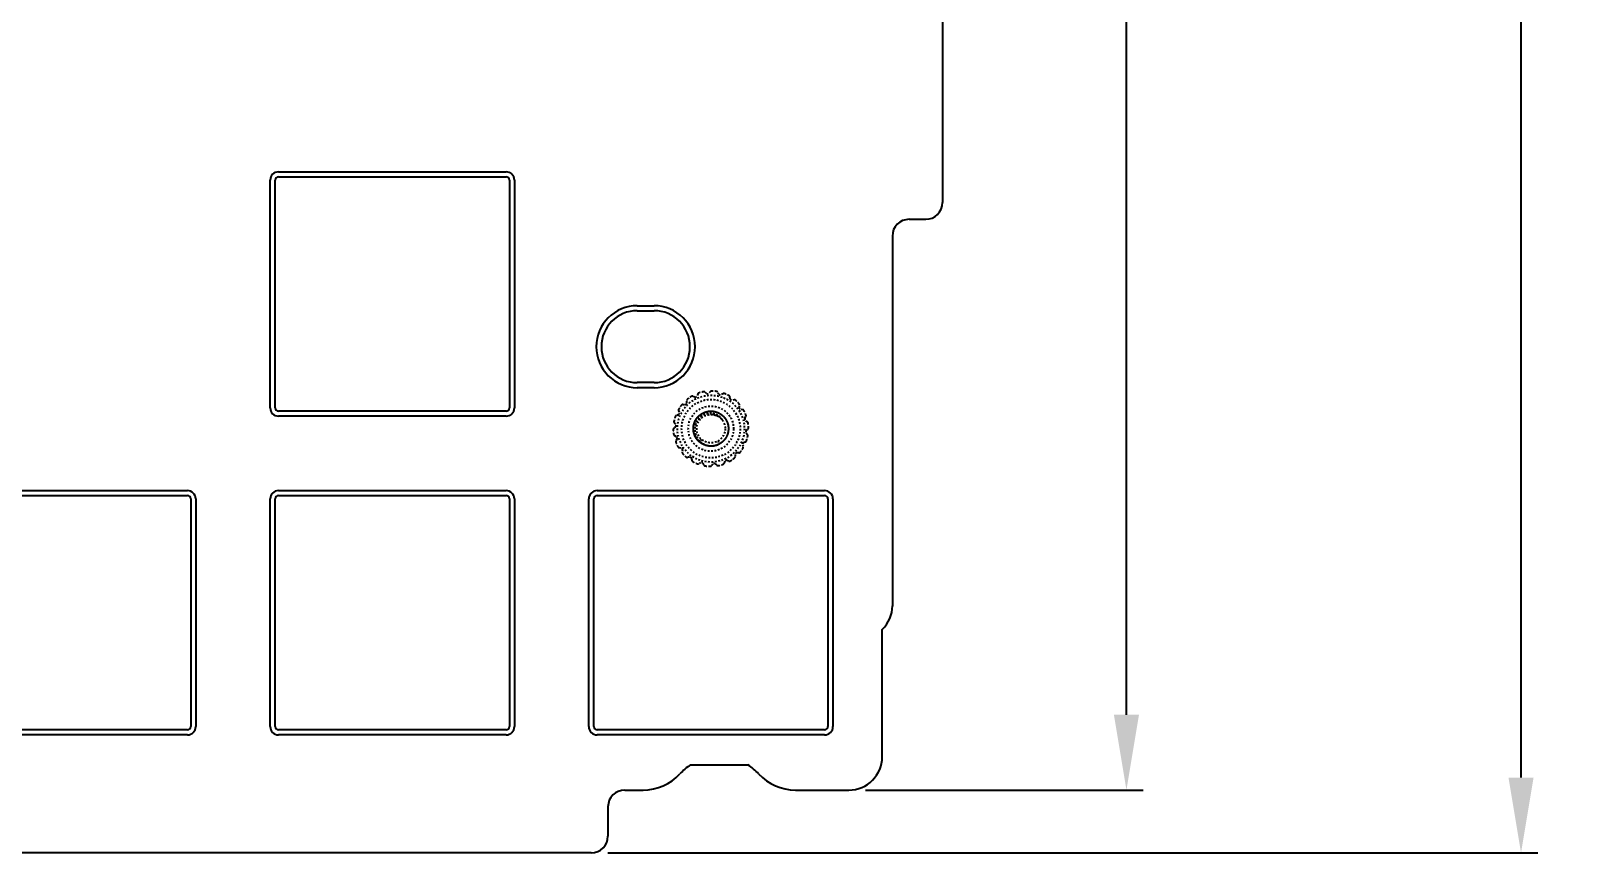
# Model space of a CAD drawing. Header units: inches. Extents: x 1416 to 2607, y 166 to 435.
# Drawn here: x 2504 to 2597.1, y 253.1 to 302.2 of the extents above; entities that cross this region are included whole.
import ezdxf

# ---------------------------------------------------------------- set-up
doc = ezdxf.new("R2010")
doc.units = ezdxf.units.IN
doc.header["$LTSCALE"] = 0.909449
doc.header["$MEASUREMENT"] = 0
doc.header["$PDMODE"] = 3
doc.header["$PDSIZE"] = 0.3125
doc.linetypes.add('HIDDEN', pattern=[0.2, 0.1, -0.1])
doc.linetypes.add('PHANTOM', pattern=[0.8, 0.45, -0.05, 0.1, -0.05, 0.1, -0.05])
doc.layers.get('0').update_dxf_attribs({"linetype": 'CONTINUOUS'})
doc.layers.get('Defpoints').update_dxf_attribs({"linetype": 'CONTINUOUS'})
doc.layers.add('DEFAULT_2', color=8, linetype='HIDDEN')
doc.layers.add('DEFAULT_3', color=7, linetype='PHANTOM')
doc.styles.get("Standard").update_dxf_attribs({"font": 'txt', "width": 0.8})
doc.dimstyles.get("Standard").update_dxf_attribs({"dimtxt": 6, "dimasz": 4.5, "dimexe": 1, "dimexo": 1, "dimgap": 0.09, "dimtad": 0, "dimzin": 1, "dimdsep": 46, "dimtxsty": 'STANDARD', "dimcen": 0.09, "dimclrd": 5, "dimclre": 5, "dimclrt": 1, "dimadec": 0, "dimazin": 0, "dimtp": 0.01, "dimtm": 0.01, "dimtfac": 1, "dimtofl": 0, "dimtmove": 0, "dimatfit": 3, "dimfxl": 1, "dimtolj": 1, "dimtzin": 4, "dimarcsym": 0})

# ---------------------------------------------------------------- blocks, each defined once
blk = doc.blocks.new('*D3')
at = {"layer": 'DEFAULT_3', "color": 3, "linetype": 'ByBlock', "lineweight": -2}
for p, q in [((2553.932, 384.924), (2570.529, 384.924)), ((2569.529, 380.424), (2569.529, 331.769)), ((2569.529, 261.333), (2569.529, 309.989)), ((2553.932, 256.833), (2570.529, 256.833))]:
    blk.add_line(p, q, dxfattribs=at)
at = {"layer": 'DEFAULT_3', "color": 3, "linetype": 'ByBlock'}
for points in [[(2568.779, 380.424), (2570.279, 380.424), (2569.529, 384.924)], [(2568.779, 261.333), (2570.279, 261.333), (2569.529, 256.833)]]:
    blk.add_solid(points, dxfattribs=at)
at = {"layer": 'Defpoints', "color": 0, "linetype": 'ByBlock'}
for p in [(2552.932, 384.924), (2569.529, 384.924), (2552.932, 256.833)]:
    blk.add_point(p, dxfattribs=at)
at = {"layer": 'DEFAULT_3', "color": 3, "linetype": 'ByBlock', "insert": (2569.529, 320.879), "char_height": 6, "attachment_point": 5, "rotation": 90}
blk.add_mtext('\\A1;128.09', dxfattribs=at)
blk = doc.blocks.new('*D4')
at = {"layer": 'DEFAULT_3', "color": 3, "linetype": 'ByBlock', "lineweight": -2}
for p, q in [((2538.532, 391.075), (2594.12, 391.075)), ((2593.12, 386.575), (2593.12, 332.567)), ((2593.12, 257.579), (2593.12, 311.587)), ((2538.532, 253.079), (2594.12, 253.079))]:
    blk.add_line(p, q, dxfattribs=at)
at = {"layer": 'DEFAULT_3', "color": 3, "linetype": 'ByBlock'}
for points in [[(2592.37, 386.575), (2593.87, 386.575), (2593.12, 391.075)], [(2592.37, 257.579), (2593.87, 257.579), (2593.12, 253.079)]]:
    blk.add_solid(points, dxfattribs=at)
at = {"layer": 'Defpoints', "color": 0, "linetype": 'ByBlock'}
for p in [(2537.532, 391.075), (2593.12, 391.075), (2537.532, 253.079)]:
    blk.add_point(p, dxfattribs=at)
at = {"layer": 'DEFAULT_3', "color": 3, "linetype": 'ByBlock', "insert": (2593.12, 322.077), "char_height": 6, "attachment_point": 5, "rotation": 90}
blk.add_mtext('\\A1;138.00', dxfattribs=at)

msp = doc.modelspace()

# ---------------------------------------------------------------- linework, layer by layer
at = {"color": 7, "linetype": 'Continuous'}
for p, q in [((2558.532, 353.945), (2558.532, 291.945)), ((2518.334, 279.683), (2518.334, 293.283)), ((2518.634, 279.683), (2518.634, 293.283)), ((2518.834, 293.783), (2532.434, 293.783)), ((2518.834, 293.483), (2532.434, 293.483)), ((2532.634, 293.283), (2532.634, 279.683)), ((2532.934, 293.283), (2532.934, 279.683)), ((2556.532, 290.945), (2557.532, 290.945)), ((2555.532, 289.945), (2555.532, 267.832)), ((2540.284, 285.783), (2541.284, 285.783)), ((2540.284, 285.483), (2541.284, 285.483)), ((2541.284, 281.183), (2540.284, 281.183)), ((2541.284, 280.883), (2540.284, 280.883)), ((2532.434, 279.483), (2518.834, 279.483)), ((2532.434, 279.183), (2518.834, 279.183)), ((2499.784, 274.733), (2513.384, 274.733)), ((2499.784, 274.433), (2513.384, 274.433)), ((2518.834, 274.733), (2532.434, 274.733)), ((2518.834, 274.433), (2532.434, 274.433)), ((2537.884, 274.733), (2551.484, 274.733)), ((2537.884, 274.433), (2551.484, 274.433)), ((2513.584, 274.233), (2513.584, 260.633)), ((2513.884, 274.233), (2513.884, 260.633)), ((2518.334, 260.633), (2518.334, 274.233)), ((2518.634, 260.633), (2518.634, 274.233)), ((2532.634, 274.233), (2532.634, 260.633)), ((2532.934, 274.233), (2532.934, 260.633)), ((2537.384, 260.633), (2537.384, 274.233)), ((2537.684, 260.633), (2537.684, 274.233)), ((2551.684, 274.233), (2551.684, 260.633)), ((2551.984, 274.233), (2551.984, 260.633)), ((2554.932, 258.833), (2554.932, 266.424)), ((2513.384, 260.433), (2499.784, 260.433)), ((2513.384, 260.133), (2499.784, 260.133)), ((2532.434, 260.433), (2518.834, 260.433)), ((2532.434, 260.133), (2518.834, 260.133)), ((2551.484, 260.433), (2537.884, 260.433)), ((2551.484, 260.133), (2537.884, 260.133)), ((2543.471, 258.333), (2546.899, 258.333)), ((2539.532, 256.833), (2540.626, 256.833)), ((2549.743, 256.833), (2552.932, 256.833)), ((2538.532, 255.833), (2538.532, 254.079)), ((2537.532, 253.079), (2475.532, 253.079))]:
    msp.add_line(p, q, dxfattribs=at)
for centre, radius, start, end in [((2518.834, 293.283), 0.5, 90.00009, 179.99991), ((2518.834, 293.283), 0.2, 90.00035, 180), ((2532.434, 293.283), 0.5, 0.00009, 89.99991), ((2532.434, 293.283), 0.2, 0.00035, 90), ((2557.532, 291.945), 1, 270, 0), ((2556.532, 289.945), 1, 90, 180), ((2540.284, 283.333), 2.45, 90, 270), ((2541.284, 283.333), 2.45, 270, 90), ((2540.284, 283.333), 2.15, 90, 270), ((2541.284, 283.333), 2.15, 270, 90), ((2518.834, 279.683), 0.5, 180.00009, 269.99991), ((2518.834, 279.683), 0.2, 180.00035, 270), ((2532.434, 279.683), 0.5, 270.00009, 359.99991), ((2532.434, 279.683), 0.2, 270.00035, 0), ((2513.384, 274.233), 0.5, 0.00009, 89.99991), ((2513.384, 274.233), 0.2, 0.00035, 90), ((2518.834, 274.233), 0.5, 90.00009, 179.99991), ((2518.834, 274.233), 0.2, 90.00035, 180), ((2532.434, 274.233), 0.5, 0.00009, 89.99991), ((2532.434, 274.233), 0.2, 0.00035, 90), ((2537.884, 274.233), 0.5, 90.00009, 179.99991), ((2537.884, 274.233), 0.2, 90.00035, 180), ((2551.484, 274.233), 0.5, 0.00009, 89.99991), ((2551.484, 274.233), 0.2, 0.00035, 90), ((2553.532, 267.852), 2, 314.427, 0), ((2513.384, 260.633), 0.5, 270.00009, 359.99991), ((2513.384, 260.633), 0.2, 270.00035, 0), ((2518.834, 260.633), 0.5, 180.00009, 269.99991), ((2518.834, 260.633), 0.2, 180.00035, 270), ((2532.434, 260.633), 0.5, 270.00009, 359.99991), ((2532.434, 260.633), 0.2, 270.00035, 0), ((2537.884, 260.633), 0.5, 180.00009, 269.99991), ((2537.884, 260.633), 0.2, 180.00035, 270), ((2551.484, 260.633), 0.5, 270.00009, 359.99991), ((2551.484, 260.633), 0.2, 270.00035, 0), ((2552.932, 258.833), 2, 270, 0), ((2540.626, 259.833), 3, 270, 317.32857), ((2545.185, 255.631), 3.2, 122.38435, 137.32857), ((2545.185, 255.631), 3.2, 42.67143, 57.61565), ((2549.743, 259.833), 3, 222.67143, 270), ((2539.532, 255.833), 1, 90, 180), ((2537.532, 254.079), 1, 270, 0)]:
    msp.add_arc(centre, radius, start, end, dxfattribs=at)
at = {"layer": 'DEFAULT_2', "color": 8, "linetype": 'HIDDEN'}
for p, q in [((2543.236, 279.981), (2543.238, 280.111)), ((2543.726, 280.324), (2543.596, 280.369)), ((2543.898, 280.504), (2543.853, 280.383)), ((2544.43, 280.538), (2544.324, 280.625)), ((2544.654, 280.648), (2544.569, 280.55)), ((2545.165, 280.498), (2545.095, 280.616)), ((2545.413, 280.525), (2545.3, 280.461)), ((2545.842, 280.209), (2545.817, 280.344)), ((2546.085, 280.15), (2545.957, 280.129)), ((2542.735, 279.265), (2542.607, 279.217)), ((2542.751, 279.515), (2542.794, 279.392)), ((2543.007, 279.88), (2543.137, 279.882)), ((2544.684, 279.283), (2544.684, 279.481)), ((2546.379, 279.706), (2546.402, 279.841)), ((2546.587, 279.567), (2546.46, 279.591)), ((2546.712, 279.049), (2546.78, 279.169)), ((2542.568, 278.549), (2542.464, 278.459)), ((2542.498, 278.788), (2542.58, 278.688)), ((2546.86, 278.848), (2546.749, 278.914)), ((2546.788, 278.179), (2546.871, 278.079)), ((2546.801, 278.318), (2546.905, 278.408)), ((2542.62, 277.953), (2542.509, 278.019)), ((2542.656, 277.818), (2542.589, 277.698)), ((2542.909, 277.276), (2542.782, 277.3)), ((2544.128, 277.791), (2543.999, 277.642)), ((2545.092, 277.687), (2545.186, 277.514)), ((2546.575, 277.475), (2546.618, 277.352)), ((2546.634, 277.602), (2546.762, 277.65)), ((2542.989, 277.161), (2542.967, 277.026)), ((2543.412, 276.738), (2543.284, 276.717)), ((2543.527, 276.658), (2543.552, 276.523)), ((2544.069, 276.406), (2543.955, 276.342)), ((2544.204, 276.369), (2544.274, 276.251)), ((2544.799, 276.317), (2544.715, 276.219)), ((2544.939, 276.329), (2545.045, 276.242)), ((2545.516, 276.484), (2545.47, 276.363)), ((2545.643, 276.543), (2545.773, 276.498)), ((2546.133, 276.886), (2546.131, 276.756)), ((2546.361, 276.987), (2546.232, 276.985))]:
    msp.add_line(p, q, dxfattribs=at)
for radius in [2, 1.75, 1.35, 0.85]:
    msp.add_circle((2544.684, 278.433), radius, dxfattribs=at)
for centre, radius, start, end in [((2543.136, 279.982), 0.1, 270.68927, 359.31073), ((2543.338, 280.109), 0.1, 128.78772, 179.31073), ((2544.684, 278.433), 2.25, 121.21228, 128.78772), ((2543.57, 280.272), 0.1, 70.68927, 121.21228), ((2543.759, 280.418), 0.1, 250.68927, 339.31073), ((2543.992, 280.469), 0.1, 108.78772, 159.31073), ((2544.684, 278.433), 2.25, 101.21228, 108.78772), ((2544.266, 280.542), 0.1, 50.68927, 101.21228), ((2544.494, 280.615), 0.1, 230.68927, 319.31073), ((2544.73, 280.583), 0.1, 88.78772, 139.31073), ((2544.684, 278.433), 2.25, 81.21228, 88.78772), ((2545.013, 280.558), 0.1, 30.68927, 81.21228), ((2545.251, 280.549), 0.1, 210.68927, 299.31073), ((2545.462, 280.438), 0.1, 68.78772, 119.31073), ((2544.684, 278.433), 2.25, 61.21228, 68.78772), ((2545.72, 280.318), 0.1, 10.68927, 61.21228), ((2545.94, 280.227), 0.1, 190.68927, 279.31073), ((2546.101, 280.051), 0.1, 48.78772, 99.31073), ((2544.684, 278.433), 2.25, 41.21228, 48.78772), ((2544.684, 278.433), 2.25, 161.21228, 168.78772), ((2542.649, 279.126), 0.1, 110.68927, 161.21228), ((2542.7, 279.359), 0.1, 290.68927, 19.31073), ((2542.846, 279.548), 0.1, 148.78772, 199.31073), ((2544.684, 278.433), 2.25, 141.21228, 148.78772), ((2543.009, 279.78), 0.1, 90.68927, 141.21228), ((2546.302, 279.85), 0.1, 350.68927, 41.21228), ((2546.478, 279.689), 0.1, 170.68927, 259.31073), ((2546.569, 279.469), 0.1, 28.78772, 79.31073), ((2544.684, 278.433), 2.25, 21.21228, 28.78772), ((2546.8, 279), 0.1, 150.68927, 239.31073), ((2546.689, 279.211), 0.1, 330.68927, 21.21228), ((2542.535, 278.388), 0.1, 130.68927, 181.21228), ((2544.684, 278.433), 2.25, 181.21228, 188.78772), ((2542.575, 278.852), 0.1, 168.78772, 219.31073), ((2542.503, 278.624), 0.1, 310.68927, 39.31073), ((2544.896, 278.286), 0.825, 53.59463, 58.45579), ((2546.866, 278.243), 0.1, 130.68927, 219.31073), ((2546.809, 278.762), 0.1, 8.78772, 59.31073), ((2546.834, 278.479), 0.1, 310.68927, 1.21228), ((2544.684, 278.433), 2.25, 1.21228, 8.78772), ((2542.56, 278.105), 0.1, 188.78772, 239.31073), ((2542.68, 277.656), 0.1, 150.68927, 201.21228), ((2544.684, 278.433), 2.25, 201.21228, 208.78772), ((2542.569, 277.867), 0.1, 330.68927, 59.31073), ((2542.8, 277.398), 0.1, 208.78772, 259.31073), ((2542.891, 277.178), 0.1, 350.68927, 79.31073), ((2544.684, 278.433), 2.25, 321.21228, 328.78772), ((2546.669, 277.508), 0.1, 110.68927, 199.31073), ((2546.523, 277.319), 0.1, 328.78772, 19.31073), ((2546.72, 277.741), 0.1, 290.68927, 341.21228), ((2544.684, 278.433), 2.25, 341.21228, 348.78772), ((2546.793, 278.015), 0.1, 348.78772, 39.31073), ((2543.067, 277.017), 0.1, 170.68927, 221.21228), ((2544.684, 278.433), 2.25, 221.21228, 228.78772), ((2543.268, 276.816), 0.1, 228.78772, 279.31073), ((2543.428, 276.64), 0.1, 10.68927, 99.31073), ((2543.649, 276.549), 0.1, 190.68927, 241.21228), ((2544.684, 278.433), 2.25, 241.21228, 248.78772), ((2543.907, 276.429), 0.1, 248.78772, 299.31073), ((2544.118, 276.318), 0.1, 30.68927, 119.31073), ((2544.356, 276.309), 0.1, 210.68927, 261.21228), ((2544.875, 276.252), 0.1, 50.68927, 139.31073), ((2544.684, 278.433), 2.25, 281.21228, 288.78772), ((2545.377, 276.398), 0.1, 288.78772, 339.31073), ((2545.61, 276.449), 0.1, 70.68927, 159.31073), ((2545.799, 276.595), 0.1, 250.68927, 301.21228), ((2544.684, 278.433), 2.25, 301.21228, 308.78772), ((2546.031, 276.758), 0.1, 308.78772, 359.31073), ((2546.233, 276.885), 0.1, 90.68927, 179.31073), ((2546.36, 277.087), 0.1, 270.68927, 321.21228), ((2544.684, 278.433), 2.25, 261.21228, 268.78772), ((2544.639, 276.284), 0.1, 268.78772, 319.31073), ((2545.102, 276.325), 0.1, 230.68927, 281.21228)]:
    msp.add_arc(centre, radius, start, end, dxfattribs=at)
for points, knots in [([(2544.684, 279.481), (2544.685, 279.481), (2544.687, 279.481), (2544.689, 279.481), (2544.691, 279.481), (2544.694, 279.481), (2544.698, 279.481), (2544.704, 279.481), (2544.711, 279.481), (2544.72, 279.48), (2544.729, 279.48), (2544.741, 279.479), (2544.756, 279.479), (2544.774, 279.477), (2544.798, 279.475), (2544.828, 279.471), (2544.864, 279.466), (2544.911, 279.457), (2544.97, 279.442), (2545.038, 279.42), (2545.105, 279.393), (2545.17, 279.362), (2545.254, 279.315), (2545.352, 279.245), (2545.458, 279.145), (2545.548, 279.032), (2545.646, 278.867), (2545.726, 278.637), (2545.741, 278.346), (2545.678, 278.062), (2545.539, 277.806), (2545.336, 277.596), (2545.084, 277.451), (2544.801, 277.379), (2544.51, 277.387), (2544.278, 277.46), (2544.11, 277.553), (2543.957, 277.67), (2543.828, 277.817), (2543.734, 277.985), (2543.682, 278.119), (2543.648, 278.26), (2543.634, 278.404), (2543.64, 278.549), (2543.666, 278.691), (2543.711, 278.828), (2543.774, 278.958), (2543.855, 279.079), (2543.951, 279.186), (2544.062, 279.28), (2544.184, 279.357), (2544.315, 279.418), (2544.5, 279.472), (2544.694, 279.488), (2544.885, 279.465), (2545.071, 279.415), (2545.245, 279.327), (2545.396, 279.207), (2545.528, 279.067), (2545.655, 278.86), (2545.735, 278.58), (2545.735, 278.289), (2545.657, 278.008), (2545.503, 277.76), (2545.29, 277.562), (2545.029, 277.431), (2544.744, 277.374), (2544.453, 277.399), (2544.18, 277.5), (2543.946, 277.673), (2543.796, 277.864), (2543.711, 278.037), (2543.651, 278.22), (2543.629, 278.414), (2543.648, 278.606), (2543.693, 278.793), (2543.775, 278.969), (2543.891, 279.123), (2543.994, 279.225), (2544.109, 279.313), (2544.235, 279.383), (2544.37, 279.436), (2544.511, 279.47), (2544.655, 279.484), (2544.799, 279.478), (2544.941, 279.453), (2545.079, 279.407), (2545.209, 279.344), (2545.329, 279.263), (2545.437, 279.167), (2545.562, 279.02), (2545.654, 278.849), (2545.71, 278.664), (2545.739, 278.474), (2545.725, 278.231), (2545.632, 277.955), (2545.465, 277.716), (2545.241, 277.53), (2544.974, 277.413), (2544.686, 277.372), (2544.397, 277.413), (2544.13, 277.529), (2543.905, 277.714), (2543.738, 277.953), (2543.644, 278.229), (2543.627, 278.52), (2543.669, 278.71), (2543.703, 278.8)], [0, 0, 0, 0, 0.00012, 0.000241, 0.000363, 0.000486, 0.00073, 0.000975, 0.001464, 0.001954, 0.002443, 0.002932, 0.003911, 0.00489, 0.005869, 0.007826, 0.009783, 0.011741, 0.015655, 0.019569, 0.023483, 0.027398, 0.031312, 0.039136, 0.046959, 0.054783, 0.062607, 0.078218, 0.093829, 0.10944, 0.12505, 0.140662, 0.156272, 0.171883, 0.187493, 0.203105, 0.210928, 0.218752, 0.234364, 0.242188, 0.250012, 0.257836, 0.26566, 0.273483, 0.281307, 0.289131, 0.296955, 0.304779, 0.312603, 0.320427, 0.328251, 0.336075, 0.343898, 0.35951, 0.367334, 0.375158, 0.39077, 0.398593, 0.406417, 0.422029, 0.437639, 0.45325, 0.46886, 0.484472, 0.500082, 0.515693, 0.531304, 0.546914, 0.562526, 0.578136, 0.593747, 0.601571, 0.609395, 0.625007, 0.63283, 0.640654, 0.656266, 0.66409, 0.671914, 0.679738, 0.687562, 0.695385, 0.703209, 0.711033, 0.718857, 0.726681, 0.734505, 0.742329, 0.750153, 0.757977, 0.7658, 0.781412, 0.789236, 0.79706, 0.812671, 0.828281, 0.843893, 0.859503, 0.875114, 0.890725, 0.906336, 0.921947, 0.937557, 0.953168, 0.968779, 0.98439, 1, 1, 1, 1]), ([(2543.703, 278.8), (2543.737, 278.889), (2543.829, 279.061), (2544.032, 279.269), (2544.284, 279.416), (2544.566, 279.487), (2544.858, 279.481), (2545.136, 279.393), (2545.38, 279.235), (2545.571, 279.015), (2545.697, 278.752), (2545.744, 278.464), (2545.719, 278.223), (2545.659, 278.039), (2545.574, 277.867), (2545.455, 277.712), (2545.308, 277.588), (2545.186, 277.51), (2545.054, 277.45), (2544.916, 277.408), (2544.773, 277.386), (2544.628, 277.384), (2544.485, 277.402), (2544.345, 277.439), (2544.211, 277.495), (2544.087, 277.569), (2543.974, 277.659), (2543.874, 277.764), (2543.79, 277.882), (2543.723, 278.01), (2543.674, 278.146), (2543.644, 278.287), (2543.633, 278.432), (2543.646, 278.624), (2543.699, 278.811), (2543.788, 278.982), (2543.9, 279.139), (2544.043, 279.271), (2544.208, 279.37), (2544.386, 279.446), (2544.624, 279.492), (2544.915, 279.469), (2545.188, 279.367), (2545.5, 279.14), (2545.753, 278.706), (2545.739, 278.204), (2545.573, 277.855), (2545.383, 277.635), (2545.139, 277.475), (2544.907, 277.402), (2544.715, 277.383), (2544.523, 277.391), (2544.334, 277.438), (2544.161, 277.522), (2544.001, 277.63), (2543.865, 277.769), (2543.761, 277.931), (2543.701, 278.063), (2543.66, 278.202), (2543.637, 278.345), (2543.635, 278.489), (2543.653, 278.633), (2543.69, 278.773), (2543.746, 278.906), (2543.819, 279.031), (2543.91, 279.144), (2544.015, 279.243), (2544.132, 279.327), (2544.26, 279.395), (2544.396, 279.444), (2544.538, 279.474), (2544.682, 279.484), (2544.826, 279.475), (2545.015, 279.436), (2545.238, 279.338), (2545.464, 279.154), (2545.63, 278.915), (2545.726, 278.639), (2545.741, 278.348), (2545.679, 278.064), (2545.54, 277.808), (2545.338, 277.598), (2545.086, 277.452), (2544.804, 277.379), (2544.512, 277.387), (2544.234, 277.473), (2544.071, 277.579), (2543.999, 277.642)], [0, 0, 0, 0, 0.015621, 0.031242, 0.046862, 0.062483, 0.078103, 0.093724, 0.109344, 0.124965, 0.140586, 0.156207, 0.171828, 0.179656, 0.187485, 0.203107, 0.210935, 0.218764, 0.226593, 0.234422, 0.242251, 0.25008, 0.257909, 0.265738, 0.273566, 0.281395, 0.289224, 0.297053, 0.304882, 0.312711, 0.32054, 0.328369, 0.336198, 0.344027, 0.359649, 0.367478, 0.375306, 0.390928, 0.398756, 0.406585, 0.422206, 0.437826, 0.453447, 0.469068, 0.500019, 0.530969, 0.54659, 0.562211, 0.577831, 0.593452, 0.60128, 0.609109, 0.62473, 0.632559, 0.640388, 0.65601, 0.663839, 0.671669, 0.679498, 0.687327, 0.695156, 0.702985, 0.710814, 0.718643, 0.726472, 0.7343, 0.742129, 0.749958, 0.757787, 0.765615, 0.773444, 0.781273, 0.789102, 0.796931, 0.812553, 0.828172, 0.843793, 0.859414, 0.875036, 0.890657, 0.906277, 0.921898, 0.937518, 0.953138, 0.968758, 0.984379, 1, 1, 1, 1]), ([(2543.999, 277.642), (2543.998, 277.643), (2543.995, 277.645), (2543.992, 277.648), (2543.988, 277.651), (2543.984, 277.655), (2543.978, 277.66), (2543.972, 277.666), (2543.965, 277.672), (2543.956, 277.68), (2543.946, 277.691), (2543.933, 277.704), (2543.916, 277.721), (2543.896, 277.743), (2543.873, 277.771), (2543.85, 277.799), (2543.829, 277.828), (2543.802, 277.868), (2543.771, 277.919), (2543.738, 277.984), (2543.709, 278.05), (2543.677, 278.141), (2543.648, 278.258), (2543.634, 278.402), (2543.64, 278.546), (2543.674, 278.736), (2543.764, 278.962), (2543.943, 279.191), (2544.177, 279.365), (2544.45, 279.468), (2544.74, 279.493), (2545.026, 279.437), (2545.287, 279.307), (2545.501, 279.11), (2545.629, 278.904), (2545.695, 278.722), (2545.735, 278.534), (2545.735, 278.339), (2545.697, 278.151), (2545.648, 278.014), (2545.581, 277.886), (2545.498, 277.768), (2545.399, 277.662), (2545.286, 277.572), (2545.162, 277.498), (2545.029, 277.441), (2544.889, 277.403), (2544.745, 277.384), (2544.601, 277.386), (2544.458, 277.408), (2544.319, 277.448), (2544.143, 277.528), (2543.986, 277.643), (2543.857, 277.785), (2543.749, 277.945), (2543.675, 278.125), (2543.64, 278.315), (2543.632, 278.507), (2543.671, 278.747), (2543.794, 279.011), (2543.985, 279.231), (2544.228, 279.392), (2544.507, 279.479), (2544.798, 279.489), (2545.08, 279.417), (2545.334, 279.273), (2545.537, 279.064), (2545.677, 278.809), (2545.741, 278.525), (2545.729, 278.282), (2545.68, 278.096), (2545.605, 277.918), (2545.495, 277.757), (2545.355, 277.624), (2545.199, 277.512), (2545.021, 277.433), (2544.832, 277.393), (2544.688, 277.383), (2544.544, 277.392), (2544.402, 277.421), (2544.266, 277.47), (2544.137, 277.536), (2544.019, 277.62), (2543.914, 277.719), (2543.823, 277.832), (2543.748, 277.956), (2543.692, 278.089), (2543.654, 278.228), (2543.635, 278.372), (2543.637, 278.564), (2543.68, 278.755), (2543.758, 278.93), (2543.861, 279.093), (2544.03, 279.268), (2544.282, 279.415), (2544.564, 279.487), (2544.855, 279.481), (2545.134, 279.394), (2545.379, 279.236), (2545.57, 279.017), (2545.696, 278.754), (2545.744, 278.467), (2545.714, 278.177), (2545.605, 277.907), (2545.427, 277.676), (2545.271, 277.56), (2545.186, 277.514)], [0, 0, 0, 0, 0.000237, 0.000482, 0.000727, 0.000971, 0.001461, 0.00195, 0.00244, 0.002929, 0.003908, 0.004886, 0.005865, 0.007822, 0.009779, 0.011737, 0.013694, 0.015651, 0.019565, 0.023479, 0.027393, 0.031307, 0.039131, 0.046955, 0.054779, 0.062603, 0.078213, 0.093824, 0.109435, 0.125046, 0.140657, 0.156268, 0.171879, 0.187489, 0.203101, 0.210924, 0.218748, 0.23436, 0.242184, 0.250008, 0.257832, 0.265656, 0.27348, 0.281304, 0.289128, 0.296952, 0.304776, 0.312599, 0.320423, 0.328248, 0.336071, 0.343895, 0.359507, 0.367331, 0.375155, 0.390766, 0.39859, 0.406414, 0.422026, 0.437636, 0.453247, 0.468858, 0.484469, 0.50008, 0.515691, 0.531302, 0.546912, 0.562524, 0.578134, 0.593745, 0.601569, 0.609393, 0.625005, 0.632828, 0.640652, 0.656264, 0.664088, 0.671912, 0.679736, 0.68756, 0.695384, 0.703208, 0.711032, 0.718856, 0.72668, 0.734503, 0.742327, 0.750151, 0.757975, 0.765799, 0.781411, 0.789235, 0.797059, 0.81267, 0.82828, 0.843892, 0.859502, 0.875113, 0.890724, 0.906335, 0.921946, 0.937557, 0.953168, 0.968778, 0.98439, 1, 1, 1, 1]), ([(2545.386, 278.95), (2545.335, 279.026), (2545.24, 279.128), (2545.087, 279.23), (2544.962, 279.288), (2544.83, 279.326), (2544.694, 279.343), (2544.556, 279.341), (2544.42, 279.316), (2544.29, 279.272), (2544.167, 279.21), (2544.055, 279.13), (2543.956, 279.034), (2543.872, 278.925), (2543.804, 278.805), (2543.755, 278.677), (2543.724, 278.543), (2543.713, 278.406), (2543.721, 278.268), (2543.748, 278.133), (2543.81, 277.961), (2543.931, 277.764), (2544.101, 277.606), (2544.258, 277.513), (2544.385, 277.459), (2544.518, 277.422), (2544.654, 277.404), (2544.769, 277.404), (2544.86, 277.413), (2544.928, 277.425), (2544.983, 277.438), (2545.027, 277.45), (2545.06, 277.461), (2545.087, 277.471), (2545.108, 277.479), (2545.124, 277.486), (2545.14, 277.492), (2545.156, 277.499), (2545.171, 277.506), (2545.181, 277.513), (2545.186, 277.514)], [0, 0, 0, 0, 0.062313, 0.093564, 0.124815, 0.15607, 0.187326, 0.218581, 0.249838, 0.281097, 0.312357, 0.343618, 0.374879, 0.406142, 0.437406, 0.468671, 0.499936, 0.531203, 0.562471, 0.59374, 0.625008, 0.687403, 0.749798, 0.781071, 0.812345, 0.843619, 0.87489, 0.906159, 0.921802, 0.937444, 0.953087, 0.96091, 0.968732, 0.976555, 0.980467, 0.984378, 0.988288, 0.9922, 0.99611, 1, 1, 1, 1]), ([(2545.386, 278.95), (2545.346, 279.001), (2545.254, 279.095), (2545.09, 279.201), (2544.905, 279.267), (2544.776, 279.283), (2544.711, 279.283)], [0, 0, 0, 0, 0.250018, 0.500011, 0.749986, 1, 1, 1, 1])]:
    msp.add_open_spline(points, degree=3, knots=knots, dxfattribs=at)

# ---------------------------------------------------------------- dimensions: what is measured, and where the dimension line sits
at = {"layer": 'DEFAULT_3', "linetype": 'ByBlock'}
for base, p1, p2, picture, middle in [((2593.12, 391.075), (2537.532, 253.079), (2537.532, 391.075), '*D4', (2593.12, 322.077)), ((2569.529, 384.924), (2552.932, 256.833), (2552.932, 384.924), '*D3', (2569.529, 320.879))]:
    dim = msp.add_linear_dim(base=base, p1=p1, p2=p2, angle=90, dimstyle='STANDARD', override={"dimclrd": 3, "dimclre": 3, "dimclrt": 3, "dimtfillclr": 256}, dxfattribs=at)
    dim.commit()
    dim.dimension.update_dxf_attribs({"geometry": picture, "text_midpoint": middle})

doc.saveas('drawing.dxf')
